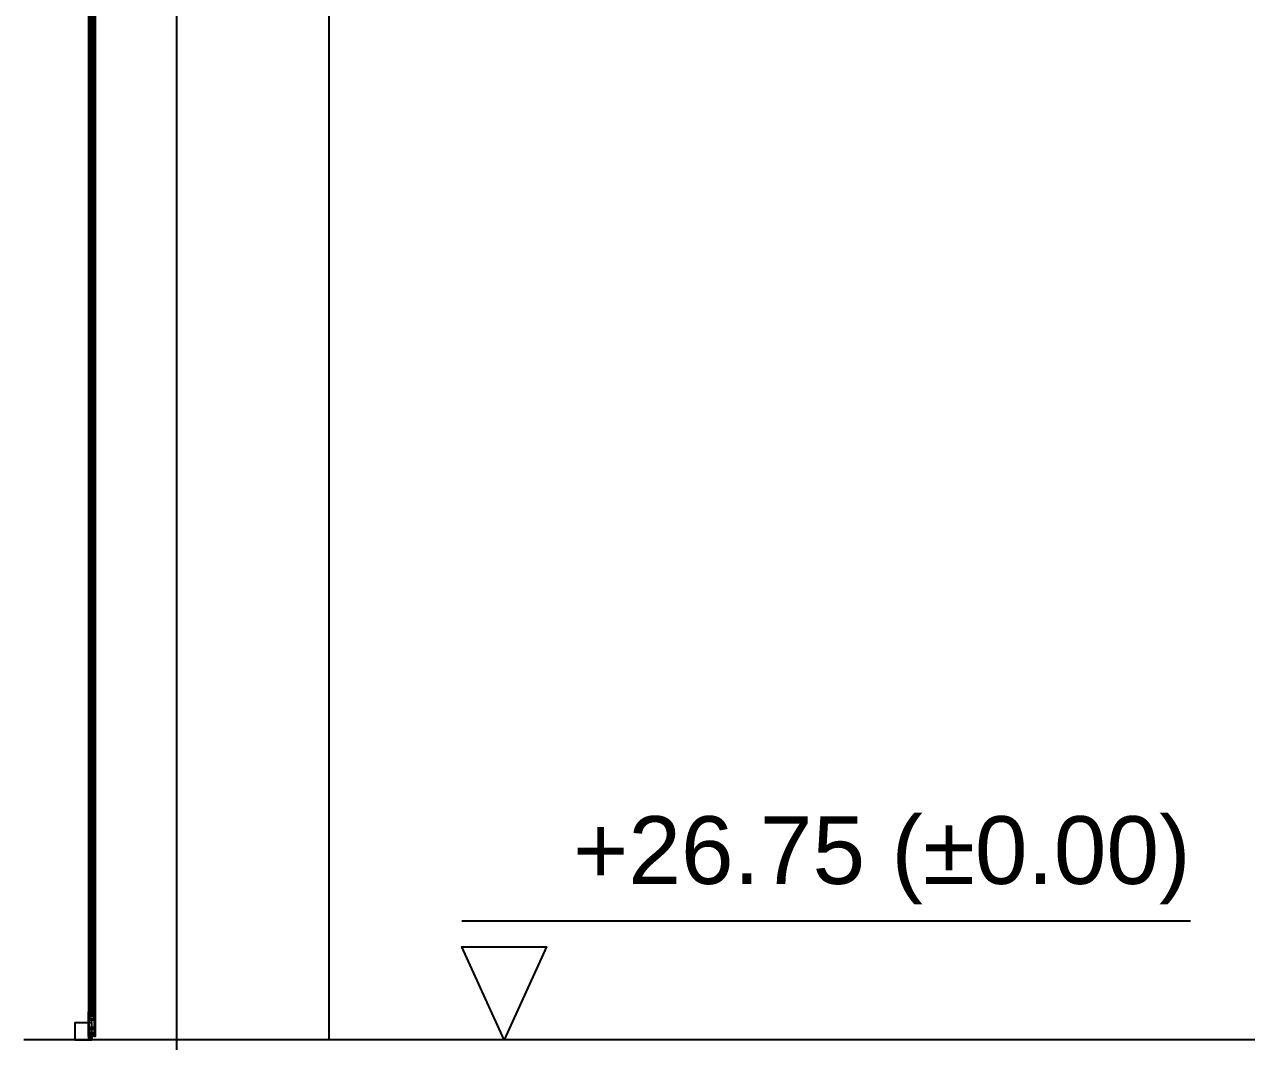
# Model space of a CAD drawing. Header units: centimetres. Extents: x 26200 to 152500, y -600 to 9300.
# Drawn here: x 129832.2 to 130193, y 5299.9 to 5600.2 of the extents above; entities that cross this region are included whole.
import ezdxf

# ---------------------------------------------------------------- set-up
doc = ezdxf.new("R2010")
doc.units = ezdxf.units.CM
doc.layers.add('ROTAS-MIMARI-KESIT', color=8, linetype='Continuous')
doc.styles.add('ROTAS', font='arial.ttf')

msp = doc.modelspace()

# ---------------------------------------------------------------- linework, layer by layer
at = {"layer": 'ROTAS-MIMARI-KESIT'}
for p, q in [((129877.07, 6815.33), (129877.07, 5246.86)), ((129851.07, 5695.41), (129851.07, 5308.67)), ((129853.07, 5695.41), (129853.07, 5308.67)), ((129851.32, 5308.67), (129851.55, 5308.9)), ((129851.32, 5308.07), (129851.55, 5308.07)), ((129852.82, 5308.67), (129852.59, 5308.9)), ((129852.82, 5308.07), (129852.59, 5308.07)), ((129851.29, 5301.87), (129851.54, 5301.87))]:
    msp.add_line(p, q, dxfattribs=at)
for points in [[(129922.04, 5900.41), (129922.04, 5300.41)], [(129852.05, 5696.66), (129852.05, 5307.39), (129851.55, 5307.39), (129851.55, 5696.66)], [(129852.59, 5696.66), (129852.59, 5307.39), (129852.09, 5307.39), (129852.09, 5696.66)]]:
    msp.add_lwpolyline(points, dxfattribs=at)
at = {"layer": 'ROTAS-MIMARI-KESIT', "elevation": 0}
for points in [[(130176.47, 5335.41), (129961.33, 5335.41)], [(131732.04, 5300.41), (129832.04, 5300.41)]]:
    msp.add_lwpolyline(points, dxfattribs=at)
msp.add_lwpolyline([(129973.83, 5300.41), (129961.33, 5327.91), (129986.33, 5327.91)], close=True, dxfattribs=at)
at = {"layer": 'ROTAS-MIMARI-KESIT'}
for points in [[(129851.74, 5301.92, -0.414214), (129851.69, 5301.87), (129851.54, 5301.87), (129851.59, 5302.22), (129851.24, 5302.22), (129851.29, 5301.87), (129851.22, 5301.87), (129851.22, 5301.42, -0.414214), (129851.17, 5301.37), (129851.07, 5301.37), (129851.07, 5308.67), (129851.32, 5308.67), (129851.32, 5306.79), (129852.82, 5306.79), (129852.82, 5308.67), (129853.07, 5308.67), (129853.07, 5301.37), (129852.97, 5301.37, -0.414214), (129852.92, 5301.42), (129852.92, 5301.87), (129852.84, 5301.87), (129852.89, 5302.22), (129852.54, 5302.22), (129852.59, 5301.87), (129852.44, 5301.87, -0.414214), (129852.39, 5301.92), (129852.39, 5302.37, -0.414214), (129852.44, 5302.42), (129852.83, 5302.42), (129852.83, 5303.44), (129851.31, 5303.44), (129851.31, 5302.42), (129851.69, 5302.42, -0.414214), (129851.74, 5302.37)], [(129851.66, 5306.54, -0.504614), (129851.71, 5306.47, 0.37398), (129851.91, 5306.02), (129851.98, 5306.21, -3.612037), (129852.16, 5306.21), (129852.23, 5306.02, 0.37398), (129852.43, 5306.47, -0.504614), (129852.47, 5306.54), (129852.82, 5306.54), (129852.82, 5303.69), (129852.47, 5303.69, -0.504614), (129852.43, 5303.75, 0.37398), (129852.23, 5304.2), (129852.16, 5304.01, -3.612037), (129851.98, 5304.01), (129851.91, 5304.2, 0.37398), (129851.71, 5303.75, -0.504614), (129851.66, 5303.69), (129851.32, 5303.69), (129851.32, 5306.54)]]:
    msp.add_lwpolyline(points, format="xyb", close=True, dxfattribs=at)
msp.add_lwpolyline([(129852.07, 5300.41), (129852.07, 5305.41), (129847.07, 5305.41), (129847.07, 5300.41)], close=True, dxfattribs=at)
msp.add_lwpolyline([(129852.2, 5301.36), (129852.37, 5301.36), (129852.37, 5302.52, 0.387569), (129852.2, 5302.67), (129851.94, 5302.67, 0.387569), (129851.77, 5302.52), (129851.77, 5301.36), (129851.94, 5301.36)], format="xyb", dxfattribs=at)
for centre in [(129845.48, 5301.87), (129845.55, 5301.87), (129845.61, 5301.87), (129845.67, 5301.87), (129845.73, 5301.87)]:
    msp.add_arc(centre, 5.81, 345.4467, 0.0003, dxfattribs=at)

# ---------------------------------------------------------------- texts
at = {"layer": 'ROTAS-MIMARI-KESIT', "insert": (130176.47, 5340.41), "char_height": 20, "attachment_point": 9, "style": 'ROTAS'}
msp.add_mtext_dynamic_manual_height_columns('+26.75 (%%P0.00)', width=226.336, gutter_width=100, heights=[0], dxfattribs=at)

doc.saveas('drawing.dxf')
